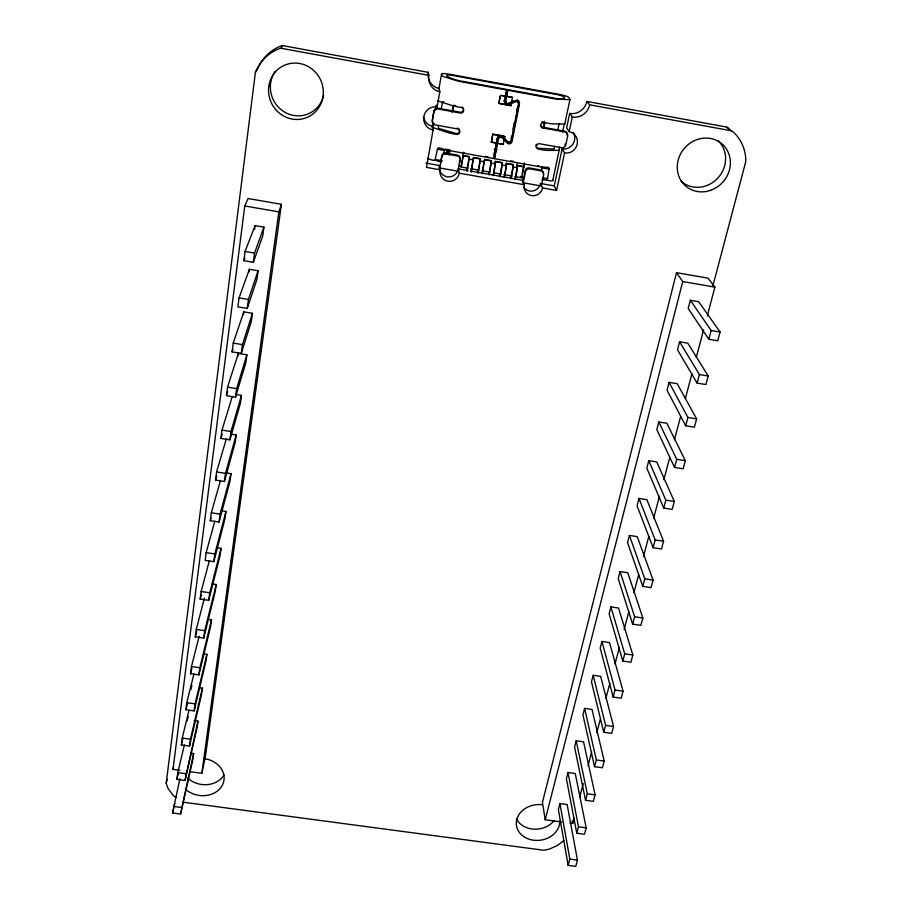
<?xml version="1.0" encoding="UTF-8"?>
<svg xmlns="http://www.w3.org/2000/svg" width="912" height="912" viewBox="0 0 912 912"><rect width="100%" height="100%" fill="white"/><g stroke="black" fill="none" stroke-linecap="round" stroke-linejoin="round"><path stroke-width="1.37" d="M473.134 158.791L471.242 172.015M440.257 161.014L440.53 162.769L441.773 155.872A3.511 3.454 -75 0 1 445.808 153.022L457.288 155.074A3.511 3.443 -70.1 0 1 460.047 159.133M512.966 168.492L511.062 178.763M501.976 166.531L500.084 176.814M516.922 99.875A2.907 2.782 -68.7 0 1 519.053 103.216L511.621 140.665A2.85 2.759 -63.4 0 1 506.912 142.204L502.079 137.233A2.485 2.417 -65 0 0 497.952 138.578L494.555 158.688L538.354 166.508A9.451 1.573 11.3 0 0 544.658 167.158L548.351 167.295L549.161 168.218L547.348 180.223L550.814 180.941A9.348 1.63 11.4 0 0 552.832 180.109M490.964 164.57L489.094 174.865M511.016 103.181L511.005 102.212M504.518 100.252L504.473 101.243A3.454 3.329 -70.2 0 0 508.109 104.196L516.135 100.753A1.984 1.904 -68.7 0 1 518.221 102.44L518.187 103.124M506.297 101.677L506.023 104.253M479.929 162.598L478.025 173.223M468.893 160.637L467.001 171.262M175.913 797.635L172.915 795.15L167.876 788.105L166.189 783.328L255.406 72.322L257.435 69.346A44.813 42.796 65.7 0 1 281.044 45.965L282.629 45.6L428.309 72.333L428.822 75.343A14.182 13.669 -85.1 0 0 439.835 91.713L437.133 107.012A11.674 11.389 -84.5 0 0 423.886 116.485A11.674 11.389 -84.5 0 0 433.075 130.017L426.485 167.386L440.006 169.78A9.941 9.793 -68 0 0 447.872 181.237A9.941 9.793 -68 0 0 459.306 173.2L524.206 184.703A9.599 9.28 -50.7 0 0 531.491 195.635A9.599 9.28 -50.7 0 0 542.617 187.963L556.582 190.437L564.596 152.92A10.921 10.42 -57.2 0 0 577.193 144.164A10.921 10.42 -57.2 0 0 569.145 131.681L566.626 127.919L569.704 113.441A15.037 14.25 -62.9 0 0 586.872 101.426L726.579 127.053L728.688 128.512M179.858 770.309L172.995 769.386L244.758 205.975L248.053 198.531L281.386 204.299L205.428 756.401L201.837 773.285L189.479 771.609M191.11 753.209L193.629 753.551L192.785 759.844L180.565 814.028L172.562 812.968L179.903 778.768M194.131 720.651L197.95 721.187L197.095 727.605L184.999 780.433L176.894 779.338L177.76 772.624L184.372 744.99M199.796 687.762L202.373 688.115L201.495 694.682L189.525 746.062L181.34 744.933L182.229 738.07L188.944 710.482M204.277 653.961L206.876 654.326L205.987 661.04L194.165 710.893L185.888 709.741L186.789 702.719L193.96 673.843M207.548 619.225L211.493 619.795L210.581 626.658L198.907 674.903L190.54 673.717L191.463 666.524L199.101 636.428M212.222 583.897L216.212 584.489L215.266 591.5L203.764 638.047L195.293 636.827L196.251 629.462L204.356 598.238M216.999 547.77L221.035 548.374L220.077 555.545L208.745 600.313L200.173 599.059L201.142 591.512L209.384 560.606M214.81 521.151L206.169 552.638L205.166 560.367L213.841 561.667L224.979 518.78L225.959 511.438L220.533 510.617M225.515 472.804L231.01 473.647L230.006 481.16L219.062 522.052L210.284 520.729L211.31 512.806L220.476 480.464M230.622 434.101L236.174 434.978L235.148 442.662L224.42 481.468L215.528 480.088L216.577 471.971L226.29 438.946M235.843 394.486L241.463 395.386L240.415 403.252L229.904 439.846L220.909 438.433L221.992 430.099L232.218 396.697M227.533 387.155L226.427 395.694L235.535 397.153L245.795 362.896L246.878 354.836L238.351 353.446L227.533 387.155L236.653 388.626L246.878 354.836M232.093 351.861L233.221 343.094L243.789 311.881L252.419 313.306L251.313 321.571L241.304 353.366L232.093 351.861L232.97 349.216M239.058 297.871L237.895 306.877L247.232 308.427L256.967 279.22L258.107 270.761L249.375 269.291L239.058 297.871L248.417 299.432L258.107 270.761M243.857 260.684L245.054 251.45L255.086 225.64L263.921 227.156L262.77 235.832L253.319 262.28L243.857 260.684L244.872 258.05M237.998 356.136L238.351 353.446M243.436 314.64L243.789 311.881M248.999 272.118L249.375 269.291M254.608 229.357L255.086 225.64M180.565 814.028L193.629 753.551M184.999 780.433L197.95 721.187M189.525 746.062L190.426 739.199L202.373 688.115M194.165 710.893L195.088 703.87L206.876 654.326M198.907 674.903L199.853 667.709L211.493 619.795M203.764 638.047L204.733 630.694L216.212 584.489M208.745 600.313L209.737 592.777L221.035 548.374M213.841 561.667L214.856 553.937L225.959 511.438M219.062 522.052L220.111 514.14L231.01 473.647M224.42 481.468L225.481 473.351L236.174 434.978M229.904 439.846L230.998 431.524L241.463 395.386M235.535 397.153L236.653 388.626M241.304 353.366L242.455 344.611L252.419 313.306M247.232 308.427L248.417 299.432M253.319 262.28L254.528 253.057L263.921 227.156M438.33 125.24L438.433 128.227A4.321 0.673 10.7 0 0 439.333 128.592L456.399 133.54A2.668 2.611 -76.3 0 0 459.443 131.374L459.5 130.359A2.668 2.611 -76.3 0 0 458.804 128.877M201.837 773.285L278.844 211.858L281.386 204.299M433.474 122.789L433.12 127.27A9.496 1.482 10.7 0 0 435.822 128.546L446.458 132.137A9.553 1.493 10.8 0 0 453.23 133.813L456.604 134.417A2.679 2.611 -76.1 0 0 459.386 133.038L459.694 132.069A2.679 2.611 -76.1 0 0 457.607 128.968L435.241 124.933A3.591 3.5 -84 0 1 432.413 120.783L433.964 111.914A3.614 3.511 -84.2 0 1 438.056 108.984L460.514 113.054A2.713 2.633 -78.1 0 0 463.307 111.663L463.627 110.683A2.713 2.633 -78.1 0 0 461.518 107.548L458.132 106.932A9.622 1.345 10.8 0 1 451.303 105.279L440.553 101.825A9.565 1.322 10.8 0 1 437.817 100.628M432.06 127.851L433.04 122.322M435.229 109.885L435.959 105.735M438.877 89.148L441.556 73.952A9.553 1.163 10.8 0 1 450.596 74.431L558.338 94.21A9.485 1.151 11.3 0 1 568.575 97.253L570.011 99.134A9.565 1.163 11.3 0 1 568.028 99.613L558.851 99.271A9.633 1.186 11.3 0 1 552.467 98.45L507.87 90.288L507.494 89.547L551.942 97.687C559.66 99.841 572.041 98.633 558.874 94.951L450.779 75.103C438.376 74.351 458.371 81.362 462.441 81.282L506.627 89.387L505.784 96.398L500.437 95.418L498.887 103.466L510.937 105.667L511.165 103.58L508.36 104.72A3.466 3.329 -70.1 0 1 504.724 101.768L505.784 96.398M435.868 109.121L436.574 105.108M441.214 108.71L442.673 101.585M452.067 112.29L453.264 105.701M452.5 111.754L453.697 105.142M446.002 154.231L447.382 149.215M447.142 153.193L447.61 150.628M448.18 153.455L448.886 149.602M449.057 154.972L449.992 149.819M443.836 153.136L444.338 150.446L445.968 149.089M459.272 163.248L459.785 160.501M468.061 168.23L461.187 167.01L463.684 152.27M461.187 167.01L463.729 152.464M466.91 170.624L469.349 156.693L463.148 155.587M477.911 172.573L480.385 158.654L473.59 157.445L473.134 159.862L468.893 159.11M471.139 171.376L473.59 157.445M480.385 158.654L479.917 161.071L484.158 161.823L484.625 159.418L491.397 160.626L488.9 174.523M482.14 173.326L483.656 165.437M483.873 164.308L484.625 159.418M482.311 173.656L484.147 160.751M427.842 158.312A9.416 1.653 10.7 0 0 430.339 159.52L433.36 160.387L435.161 159.52L437.692 148.314L439.048 147.767L443.414 149.078A9.508 1.596 10.8 0 0 450.152 150.754L493.7 158.528L496.675 143.241L491.386 142.295L492.799 134.121L503.424 136.036M498.887 103.466L500.061 96.512M491.386 142.295L492.799 134.121M493.882 154.96L494.395 152.327M495.148 148.485L494.646 151.016L495.501 151.164M495.638 145.954L496.128 143.423M496.618 140.893L497.108 138.35M504.781 98.895L506.103 92.101M496.675 143.241L497.667 138.02A3.397 3.295 -64.8 0 1 502.124 136.572L508.383 142.808A1.949 1.892 -63.2 0 0 510.948 141.976L518.632 103.227A1.995 1.915 -68.5 0 0 516.545 101.517L511.165 103.58M507.494 89.547L505.396 100.343A2.542 2.44 -70.2 0 0 507.266 103.261M494.555 158.688L498.18 139.171A2.497 2.417 -64.8 0 1 502.318 137.826L507.277 143.104A2.861 2.77 -63.2 0 0 512.008 141.565L519.475 103.991A2.907 2.793 -68.5 0 0 515.622 100.856M506.525 96.307L505.636 100.856A2.542 2.451 -70.1 0 0 509.01 103.603L511.507 102.76L512.384 97.379L506.525 96.307L512.384 97.379M506.65 96.558L507.87 90.288M499.48 137.883L500.004 135.181M499.879 176.472L502.398 162.587L495.626 161.378L495.159 163.784L490.93 163.031M493.118 175.275L495.626 161.378M493.324 175.617L495.136 166.109L495.091 161.413M503.983 139.787L504.53 136.994M497.53 143.401L503.321 144.438L504.085 139.65M504.416 138.886L504.746 136.276M511.062 139.069L511.609 136.298M512.977 129.39L514.345 122.482M516.545 111.424L517.093 108.653M510.834 178.421L513.376 164.548L506.616 163.339L506.149 165.745L501.919 164.992M504.085 177.224L505.396 170.669M505.647 169.358L506.616 163.339M504.302 177.566L506.149 168.07L506.046 163.362M505.704 104.128L506.251 101.346L503.743 100.89M513.376 164.548L512.897 166.953L517.115 167.694L517.594 165.3L523.921 166.782L521.698 177.749L514.813 176.529M515.041 179.162L517.594 165.3M515.269 179.504L517.138 170.031L516.91 164M522.211 173.303L524.297 163.1M523.75 166.394L524.377 163.305M522.394 181.978L523.431 176.882L520.672 176.392M521.698 177.749L521.436 177.133L523.705 177.532L525.107 170.715A3.511 3.397 -54.5 0 1 529.165 167.888L540.52 169.917A3.511 3.386 -53.3 0 1 543.176 173.941M541.648 170.578L541.933 166.702M543.05 128.318L544.487 121.353M543.712 128.284L544.795 123.052M557.791 129.835L558.349 127.19A5.369 0.695 -79.1 0 1 559.421 123.405M562.533 132.069L563.377 128.113A5.369 0.718 -79.1 0 1 564.779 123.781L569.966 99.431M552.763 180.53L559.341 149.374A5.335 0.707 -79.2 0 1 559.489 147.06M556.582 190.437L554.279 185.9L562.157 148.873A10.773 10.283 -58 0 0 573.169 132.308M569.145 131.681L572.28 117.01A15.253 14.455 -62.2 0 0 589.711 104.834L731.413 130.804L733.556 132.286A43.97 40.47 -49.5 0 1 745.811 161.424L712.694 286.55M559.352 149.762L559.307 149.978A9.428 1.459 11.4 0 1 557.278 150.389L548.158 150.423A9.496 1.482 11.3 0 1 541.842 149.728L538.502 149.135A2.679 2.576 -58.7 0 1 536.45 146.9L536.53 145.886A2.679 2.576 -58.7 0 1 539.619 143.731L561.678 147.71A3.58 3.42 -57.2 0 0 565.805 144.837L567.674 136.116A3.602 3.431 -58.5 0 0 565.018 131.989L542.868 127.976A2.702 2.588 -61.9 0 1 540.805 125.708L540.884 124.693A2.702 2.588 -62 0 1 543.997 122.516L547.348 123.131A9.565 1.334 11.3 0 0 553.709 123.884L562.852 124.043A9.496 1.311 11.4 0 0 564.87 123.713L564.881 123.667M172.562 812.968L174.773 803.483M176.894 779.338L178.193 773.923M181.34 744.933L182.981 738.184M187.234 720.617L188.225 716.57M172.995 769.386L173.633 766.787M185.888 709.741L187.553 703.004M190.882 689.54L191.873 685.505M166.189 783.328L167.204 779.258M190.54 673.717L191.93 668.2M707.245 316.008L714.905 287.12L708.008 278.149L676.51 272.699L542.458 802.4L545.228 819.763L561.712 821.997M545.228 819.763L682.735 281.569L676.51 272.699M195.293 636.827L196.707 631.355M559.945 803.575L558.383 809.617L568.153 865.397L575.757 866.4L577.456 860.13L567.15 804.555L559.945 803.575L569.829 859.115L568.153 865.397M567.994 772.51L566.398 778.677L576.76 833.215L584.444 834.252L586.177 827.834L575.267 773.513L567.994 772.51L578.47 826.796L576.76 833.215M576.213 740.783L574.583 747.088L585.55 800.314L593.313 801.386L595.091 794.819L583.555 741.821L576.213 740.783L587.305 793.759L585.55 800.314M584.603 708.385L582.939 714.814L594.544 766.673L602.399 767.767L604.211 761.064L592.025 709.445L584.603 708.385L596.345 759.97L594.544 766.673M593.188 675.29L591.478 681.857L603.744 732.268L611.678 733.385L613.537 726.533L600.677 676.373L593.188 675.29L605.591 725.405L603.744 732.268M601.943 641.467L600.21 648.181L613.16 697.064L621.186 698.216L623.078 691.193L609.512 642.584L601.943 641.467L615.041 690.031L613.16 697.064M610.903 606.902L609.125 613.765L622.793 661.029L630.899 662.215L632.848 655.033L618.541 608.053L610.903 606.902L624.72 653.836L622.793 661.029M620.057 571.562L618.233 578.584L632.654 624.139L640.862 625.37L642.846 618.005L627.775 572.747L620.057 571.562L634.627 616.774L632.654 624.139M629.417 535.424L627.559 542.606L642.755 586.37L651.043 587.636L653.083 580.1L637.226 536.644L629.417 535.424L644.773 578.835L642.755 586.37M638.993 498.465L637.089 505.807L653.106 547.69L661.485 548.99L663.571 541.272L646.882 499.708L638.993 498.465L655.169 539.961L653.106 547.69M648.785 460.651L646.836 468.164L663.697 508.052L672.178 509.386L674.321 501.475L656.765 461.939L648.785 460.651L665.817 500.141L663.697 508.052M658.806 421.96L656.822 429.655L674.561 467.434L683.145 468.814L685.334 460.697L666.877 423.271L658.806 421.96L676.727 459.317L674.561 467.434M669.066 382.356L667.025 390.222L685.699 425.79L694.374 427.204L696.62 418.893L677.228 383.701L669.066 382.356L687.922 417.468L685.699 425.79M679.577 341.795L677.491 349.855L697.11 383.086L705.899 384.545L708.202 376.018L687.819 343.186L679.577 341.795L699.39 374.547L697.11 383.086M690.338 300.265L688.195 308.518L708.829 339.275L717.721 340.78L720.081 332.036L698.683 301.69L690.338 300.265L711.166 330.52L720.081 332.036M200.173 599.059L201.256 595M569.954 823.114L572.702 823.479L574.161 817.984M579.633 797.35L583.281 783.602M588.023 765.727L591.66 751.967M596.767 732.712L600.415 718.964M605.887 698.33L609.9 683.202M614.996 663.947L619.373 647.452M624.116 629.565L628.858 611.69M633.965 592.435L638.696 574.56M643.439 556.685L648.911 536.051M653.653 518.176L659.479 496.162M663.856 479.666L669.693 457.664M674.435 439.778L680.637 416.396M685.368 398.521L691.934 373.772M696.312 357.265L703.608 329.756M708.829 339.275L711.166 330.52M210.284 520.729L211.048 518.005M215.528 480.088L216.703 476.087M220.909 438.433L222.14 434.374M437.372 101.232L437.543 100.651M226.849 394.383L227.681 391.75M536.347 144.199L536.028 145.156A2.668 2.565 -58.9 0 0 538.023 148.211L553.345 149.101A4.286 0.661 11.4 0 0 554.074 149.032L554.336 148.474A5.335 0.695 -79.2 0 1 554.485 146.159M439.698 167.979L441.932 156.818A3.523 3.466 -74.6 0 1 445.979 153.957L457.493 156.009A3.523 3.454 -69.7 0 1 460.264 160.079L457.927 171.217L439.607 167.933M255.406 72.322A45.452 43.423 65.1 0 1 279.357 48.621L280.964 48.245L282.629 45.6M563.776 840.704L556.879 845.789L548.716 849.3L543.734 850.258L183.529 802.241M508.759 103.079L513.923 100.685M542.059 179.561L544.487 179.573M173.405 806.402L181.431 807.473M569.829 859.115L577.456 860.13M177.76 772.624L185.877 773.718M578.47 826.796L586.177 827.834M182.229 738.07L190.426 739.199M587.305 793.759L595.091 794.819M186.789 702.719L195.088 703.87M596.345 759.97L604.211 761.064M191.463 666.524L199.853 667.709M605.591 725.405L613.537 726.533M196.251 629.462L204.733 630.694M615.041 690.031L623.078 691.193M201.142 591.512L209.737 592.777M624.72 653.836L632.848 655.033M206.169 552.638L214.856 553.937M634.627 616.774L642.846 618.005M211.31 512.806L220.111 514.14M644.773 578.835L653.083 580.1M216.577 471.971L225.481 473.351M655.169 539.961L663.571 541.272M221.992 430.099L230.998 431.524M665.817 500.141L674.321 501.475M537.886 165.539L538.775 165.676M676.727 459.317L685.334 460.697M233.221 343.094L242.455 344.611M687.922 417.468L696.62 418.893M699.39 374.547L708.202 376.018M245.054 251.45L254.528 253.057M542.195 167.911L549.309 169.142M244.758 205.975L278.844 211.858M682.735 281.569L714.905 287.12M522.85 182.731L540.884 185.923M485.332 156.328L488.034 156.807M493.438 157.776L494.281 157.924M510.697 160.854L513.433 161.344M463.239 155.963L469.349 156.693M473.704 157.822L480.499 159.041M484.739 159.794L491.522 161.002M495.763 161.766L502.535 162.974M506.764 163.727L513.536 164.935M517.765 165.688L523.921 166.782M542.651 177.658L547.382 178.501M435.161 159.52L442.354 160.797M434.625 160.181L440.61 161.253M542.629 179.379L547.348 180.223M461.05 166.406L458.622 165.368M470.809 168.72L479.062 170.179M481.81 170.669L490.063 172.14M494.19 172.87L501.064 174.089M503.812 174.58L512.065 176.039M426.018 163.134L439.345 165.505A9.804 9.656 -70 0 0 447.108 176.803A9.804 9.656 -70 0 0 458.371 168.88L468.107 170.612M470.888 171.103L522.359 180.234L524.206 184.703M523.693 187.211A9.473 9.154 -51.9 0 0 540.508 183.46L554.279 185.9M492.902 134.417L504.872 136.572M491.283 141.987L496.561 142.945M497.416 143.093L503.321 144.438M494.361 149.032L497.143 149.522M498.761 103.204L510.937 105.667M280.964 48.245L428.822 75.343M507.015 90.128L462.669 82A9.69 1.197 10.9 0 1 455.783 80.381L444.942 77.041A9.633 1.186 10.8 0 1 441.944 75.639L441.556 73.952M501.657 95.418L504.325 95.908M437.281 149.135L444.338 150.446M436.118 160.227L440.542 161.663M726.579 127.053L731.413 130.804M502.649 136.561L507.482 141.52M586.872 101.426L589.711 104.834M569.704 113.441L572.28 117.01M562.157 148.873L564.596 152.92M540.508 183.46L542.617 187.963M523.431 176.882L523.705 177.532M493.369 157.582L493.7 158.528M458.371 168.88L459.306 173.2M439.835 91.713L439.162 88.475A13.988 13.475 -85.4 0 1 428.15 75.981M572.2 820.811L572.702 823.479M439.345 165.505L440.006 169.78M433.075 130.017L432.516 126.255A11.525 11.229 -84.9 0 1 423.442 116.953M428.093 74.761A13.988 13.475 -85.4 0 1 428.309 72.333M553.972 820.823A21.523 17.75 -7 0 1 533.976 829.168A21.523 17.75 -7 0 1 516.431 818.873M717.881 140.505A27.428 25.274 -49.9 0 1 718.075 177.817A27.428 25.274 -49.9 0 1 681.139 181.214M323.612 95.429A28.033 26.779 65.6 0 1 286.243 112.985A28.033 26.779 65.6 0 1 275.299 71.227M223.987 775.018A22.15 18.422 7.5 0 1 187.781 778.073M204.334 758.659A22.412 18.571 7.4 0 1 221.696 786.326A22.412 18.571 7.4 0 1 185.307 788.983M559.694 820.789A21.774 17.898 -7 0 1 537.168 840.442A21.774 17.898 -7 0 1 516.443 821.119A21.774 17.898 -7 0 1 542.515 804.76M541.511 184.589A5.29 0.673 -79.5 0 0 542.23 181.773L543.666 174.933A3.523 3.397 -53 0 0 541.01 170.909L529.61 168.868A3.523 3.409 -54.2 0 0 525.54 171.707L524.138 178.558A5.301 0.604 -79.6 0 1 523.112 182.286M457.391 128.102A2.668 2.611 -76.3 0 1 458.155 128.375M510.56 141.075A1.949 1.881 -63.4 0 1 510.196 141.565M509.705 141.907A1.949 1.881 -63.4 0 1 509.147 142.09M508.554 142.09A1.949 1.881 -63.4 0 1 508.007 141.907M497.439 137.438A3.386 3.283 -65 0 1 498.066 136.595M498.921 135.991A3.386 3.283 -65 0 1 501.885 135.991M540.326 124.864A2.702 2.588 -62.1 0 0 542.378 127.121L564.46 131.123A3.591 3.42 -58.7 0 1 567.104 135.227M443.734 101.825A4.355 0.604 10.8 0 1 443.426 101.711M541.888 121.912A2.702 2.588 -62.1 0 1 542.686 121.661M565.246 143.936A3.568 3.409 -57.4 0 1 564.847 144.974M455.738 105.655A4.378 0.616 10.8 0 1 454.814 105.393M434.066 123.724A3.58 3.488 -84.1 0 1 433.2 123.052M432.573 122.14A3.58 3.488 -84.1 0 1 432.277 119.951L433.838 111.116A3.602 3.5 -84.3 0 1 437.908 108.186L460.286 112.244A2.702 2.622 -78.2 0 0 463.353 110.056L463.41 109.041A2.702 2.622 -78.3 0 0 463.182 108.232M462.076 107.023A2.702 2.622 -78.3 0 1 462.726 107.536M268.812 86.321A28.432 27.166 65.1 0 0 306.136 117.808A28.432 27.166 65.1 0 0 312.839 69.711A28.432 27.166 65.1 0 0 268.812 86.321M710.733 190.289A27.816 25.604 -49.4 0 0 722.578 144.427A27.816 25.604 -49.4 0 0 678.152 160.193A27.816 25.604 -49.4 0 0 710.733 190.289"/></g></svg>
